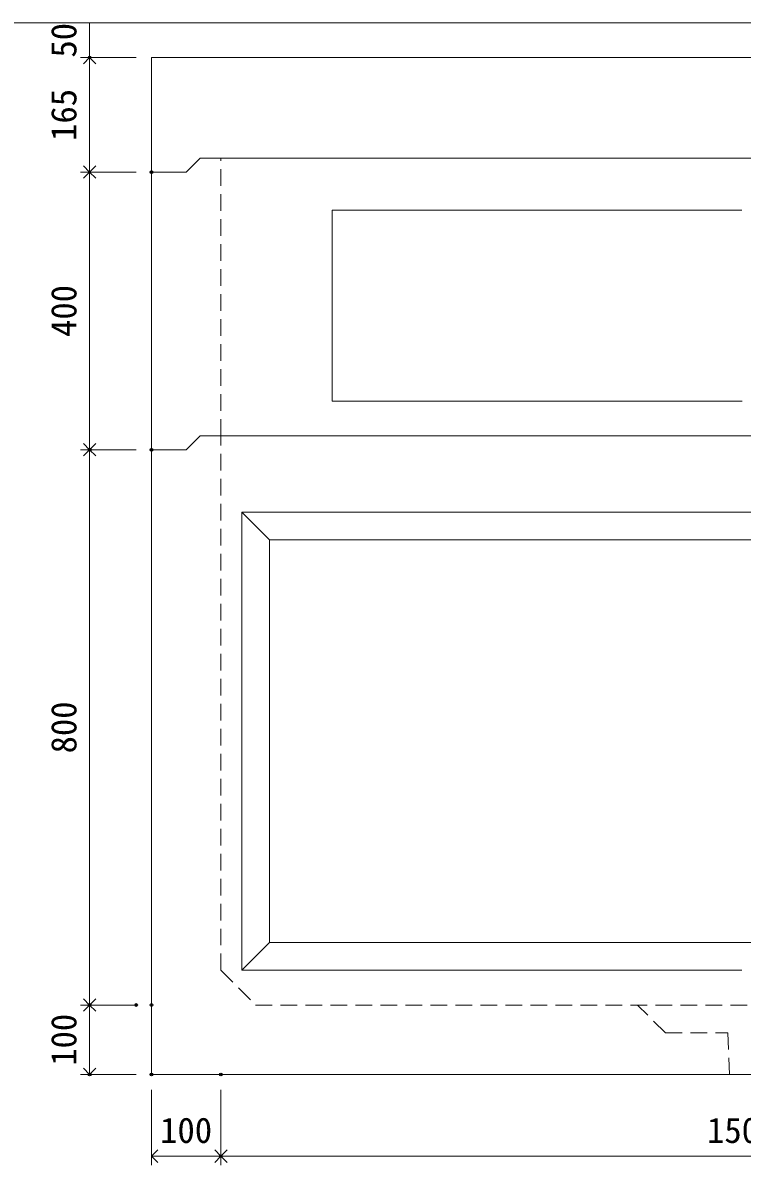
# Model space of a CAD drawing. Units: millimetres, scale not verified. Extents: x -6420 to 6420, y -3035 to 3035.
# Drawn here: x 4365 to 5401, y -1597 to 48 of the extents above; entities that cross this region are included whole.
import ezdxf
from ezdxf.enums import TextEntityAlignment as Align

# ---------------------------------------------------------------- set-up
doc = ezdxf.new("R2010")
doc.units = ezdxf.units.MM
doc.header["$LTSCALE"] = 20
doc.header["$PDMODE"] = 32
doc.header["$PDSIZE"] = 4
doc.linetypes.add('DASHED1', pattern=[1.8, 1.2, -0.6])
doc.linetypes.add('USER2', pattern=[50.8, 31.75, -6.35, 6.35, -6.35])
doc.layers.add('0-1_Defpoints', color=7, linetype='Continuous')
for name, color, linetype, lineweight in [('0-3_gaikei', 7, 'Continuous', 18), ('0-4_kakure', 7, 'DASHED1', 5), ('0-5_sunpou', 7, 'Continuous', 5), ('0-8_uchigawa', 6, 'Continuous', 18), ('0-B_GL', 4, 'Continuous', 18), ('1-2_uchigawa2', 6, 'USER2', 18)]:
    doc.layers.add(name, color=color, linetype=linetype, lineweight=lineweight)
doc.styles.add('ＭＳ ゴシック', font='')
doc.styles.get('ＭＳ ゴシック').set_extended_font_data('MS Gothic')

# ---------------------------------------------------------------- blocks, each defined once
blk = doc.blocks.new('_Open90')
at = {"layer": '0-5_sunpou'}
blk.add_line((0, 0), (-1, 0), dxfattribs=at)
blk.add_lwpolyline([(-0.5, 0.5), (0, 0), (-0.5, -0.5)], dxfattribs=at)
blk = doc.blocks.new('D71')
at = {"layer": '0-1_Defpoints'}
for p in [(7133.24, 2425.17), (7044.21, 2025.17), (7133.24, 2025.17)]:
    blk.add_point(p, dxfattribs=at)
at = {"layer": '0-5_sunpou'}
for p, q in [((7111.24, 2425.17), (7031.21, 2425.17)), ((7044.21, 2407.17), (7044.21, 2043.17)), ((7111.24, 2025.17), (7031.21, 2025.17))]:
    blk.add_line(p, q, dxfattribs=at)
at = {"layer": '0-5_sunpou', "xscale": 18, "yscale": 18}
for p, rotation in [((7044.21, 2425.17), 90), ((7044.21, 2025.17), 270)]:
    blk.add_blockref('_Open90', p, dxfattribs=dict(at, rotation=rotation))
at = {"layer": '0-5_sunpou', "style": 'ＭＳ ゴシック'}
blk.add_text('400', height=36.66, rotation=90, dxfattribs=at).set_placement((7036.21, 2187.67), align=Align.BOTTOM_LEFT)
blk = doc.blocks.new('D50')
at = {"layer": '0-1_Defpoints'}
for p in [(7133.24, 2025.17), (7044.21, 1225.17), (7133.24, 1225.17)]:
    blk.add_point(p, dxfattribs=at)
at = {"layer": '0-5_sunpou'}
for p, q in [((7111.24, 2025.17), (7031.21, 2025.17)), ((7044.21, 2007.17), (7044.21, 1243.17)), ((7111.24, 1225.17), (7031.21, 1225.17))]:
    blk.add_line(p, q, dxfattribs=at)
at = {"layer": '0-5_sunpou', "xscale": 18, "yscale": 18}
for p, rotation in [((7044.21, 2025.17), 90), ((7044.21, 1225.17), 270)]:
    blk.add_blockref('_Open90', p, dxfattribs=dict(at, rotation=rotation))
at = {"layer": '0-5_sunpou', "style": 'ＭＳ ゴシック'}
blk.add_text('800', height=36.66, rotation=90, dxfattribs=at).set_placement((7036.21, 1587.67), align=Align.BOTTOM_LEFT)
blk = doc.blocks.new('D51')
at = {"layer": '0-1_Defpoints'}
for p in [(7111.24, 1225.17), (7044.21, 1125.17), (7133.24, 1125.17)]:
    blk.add_point(p, dxfattribs=at)
at = {"layer": '0-5_sunpou'}
for p, q in [((7089.24, 1225.17), (7031.21, 1225.17)), ((7044.21, 1207.17), (7044.21, 1143.17)), ((7111.24, 1125.17), (7031.21, 1125.17))]:
    blk.add_line(p, q, dxfattribs=at)
at = {"layer": '0-5_sunpou', "xscale": 18, "yscale": 18}
for p, rotation in [((7044.21, 1225.17), 90), ((7044.21, 1125.17), 270)]:
    blk.add_blockref('_Open90', p, dxfattribs=dict(at, rotation=rotation))
at = {"layer": '0-5_sunpou', "style": 'ＭＳ ゴシック'}
blk.add_text('100', height=36.66, rotation=90, dxfattribs=at).set_placement((7036.21, 1137.67), align=Align.BOTTOM_LEFT)
blk = doc.blocks.new('D52')
at = {"layer": '0-1_Defpoints'}
for p in [(7133.24, 1125.17), (7233.24, 1125.17), (7233.24, 1007.46)]:
    blk.add_point(p, dxfattribs=at)
at = {"layer": '0-5_sunpou'}
for p, q in [((7133.24, 1103.17), (7133.24, 994.46)), ((7233.24, 1103.17), (7233.24, 994.46)), ((7151.24, 1007.46), (7215.24, 1007.46))]:
    blk.add_line(p, q, dxfattribs=at)
at = {"layer": '0-5_sunpou', "xscale": 18, "yscale": 18, "rotation": 180}
blk.add_blockref('_Open90', (7133.24, 1007.46), dxfattribs=at)
at = {"layer": '0-5_sunpou', "xscale": 18, "yscale": 18}
blk.add_blockref('_Open90', (7233.24, 1007.46), dxfattribs=at)
at = {"layer": '0-5_sunpou', "style": 'ＭＳ ゴシック'}
blk.add_text('100', height=36.66, dxfattribs=at).set_placement((7145.74, 1015.46), align=Align.BOTTOM_LEFT)
blk = doc.blocks.new('D53')
at = {"layer": '0-1_Defpoints'}
for p in [(7233.24, 1125.17), (8733.24, 1125.17), (8733.24, 1007.46)]:
    blk.add_point(p, dxfattribs=at)
at = {"layer": '0-5_sunpou'}
for p, q in [((7233.24, 1103.17), (7233.24, 994.46)), ((8733.24, 1103.17), (8733.24, 994.46)), ((7251.24, 1007.46), (8715.24, 1007.46))]:
    blk.add_line(p, q, dxfattribs=at)
at = {"layer": '0-5_sunpou', "xscale": 18, "yscale": 18, "rotation": 180}
blk.add_blockref('_Open90', (7233.24, 1007.46), dxfattribs=at)
at = {"layer": '0-5_sunpou', "xscale": 18, "yscale": 18}
blk.add_blockref('_Open90', (8733.24, 1007.46), dxfattribs=at)
at = {"layer": '0-5_sunpou', "style": 'ＭＳ ゴシック'}
blk.add_text('1500', height=36.66, dxfattribs=at).set_placement((7933.24, 1015.46), align=Align.BOTTOM_LEFT)
blk = doc.blocks.new('_Open90_44')
at = {"layer": '0-5_sunpou'}
blk.add_line((0, 0), (-1, 0), dxfattribs=at)
blk.add_lwpolyline([(-0.5, 0.5), (0, 0), (-0.5, -0.5)], dxfattribs=at)
blk = doc.blocks.new('16 5')
at = {"layer": '0-5_sunpou'}
for p, q in [((75.03, 82.5), (-5, 82.5)), ((8, 64.5), (8, -64.5)), ((53.03, -82.5), (-5, -82.5))]:
    blk.add_line(p, q, dxfattribs=at)
at = {"layer": '0-5_sunpou', "xscale": 18, "yscale": 18}
for p, rotation in [((8, 82.5), 90), ((8, -82.5), 270)]:
    blk.add_blockref('_Open90_44', p, dxfattribs=dict(at, rotation=rotation))
at = {"layer": '0-5_sunpou', "style": 'ＭＳ ゴシック'}
blk.add_text('165', height=36.66, rotation=90, dxfattribs=at).set_placement((0, -37.5), align=Align.BOTTOM_LEFT)
blk = doc.blocks.new('5 0')
at = {"layer": '0-5_sunpou'}
for p, q in [((2.73, 37.5), (2.73, -12.5)), ((9.9, -12.5), (-10.27, -12.5))]:
    blk.add_line(p, q, dxfattribs=at)
blk.add_point((2.73, -12.5), dxfattribs=at)
at = {"layer": '0-5_sunpou', "style": 'ＭＳ ゴシック'}
blk.add_text('50', height=36.66, rotation=90, dxfattribs=at).set_placement((-5.27, -12.5), align=Align.BOTTOM_LEFT)

msp = doc.modelspace()

# ---------------------------------------------------------------- linework, layer by layer
at = {"layer": '0-3_gaikei'}
for p, q in [((4550.49, -16.62), (4550.49, -1.62)), ((4550.49, -1.62), (4550.49, -566.62)), ((4550.49, -1.62), (6250.49, -1.62)), ((4550.49, -1.62), (6250.49, -1.62)), ((4550.49, -1.62), (6250.49, -1.62)), ((4550.49, -1.62), (6250.49, -1.62)), ((4550.49, -16.62), (4550.49, -1.62)), ((4550.49, -1.62), (6250.49, -1.62)), ((4620.49, -146.62), (4600.49, -166.62)), ((4620.49, -146.62), (4600.49, -166.62)), ((4620.49, -146.62), (4600.49, -166.62)), ((4620.49, -146.62), (4600.49, -166.62)), ((4620.49, -146.62), (4600.49, -166.62)), ((4620.49, -146.62), (4600.49, -166.62)), ((4620.49, -146.62), (4600.49, -166.62)), ((4620.49, -146.62), (4600.49, -166.62)), ((4620.49, -146.62), (4600.49, -166.62)), ((4620.49, -146.62), (4600.49, -166.62)), ((4620.49, -146.62), (4600.49, -166.62)), ((4620.49, -146.62), (4600.49, -166.62)), ((4620.49, -146.62), (4600.49, -166.62)), ((4620.49, -146.62), (4600.49, -166.62)), ((4620.49, -146.62), (6180.49, -146.62)), ((4620.49, -146.62), (6180.49, -146.62)), ((4620.49, -146.62), (6180.49, -146.62)), ((4620.49, -146.62), (6180.49, -146.62)), ((4620.49, -146.62), (6180.49, -146.62)), ((4620.49, -146.62), (6180.49, -146.62)), ((4620.49, -146.62), (6180.49, -146.62)), ((4620.49, -146.62), (6180.49, -146.62)), ((4620.49, -146.62), (6180.49, -146.62)), ((4620.49, -146.62), (6180.49, -146.62)), ((4620.49, -146.62), (6180.49, -146.62)), ((4620.49, -146.62), (6180.49, -146.62)), ((4620.49, -146.62), (6180.49, -146.62)), ((4620.49, -146.62), (6180.49, -146.62)), ((4550.49, -166.62), (4600.49, -166.62)), ((4550.49, -166.62), (4600.49, -166.62)), ((4550.49, -166.62), (4600.49, -166.62)), ((4550.49, -166.62), (4600.49, -166.62)), ((4550.49, -166.62), (4600.49, -166.62)), ((4550.49, -166.62), (4600.49, -166.62)), ((4550.49, -166.62), (4600.49, -166.62)), ((4550.49, -166.62), (4600.49, -166.62)), ((4550.49, -166.62), (4600.49, -166.62)), ((4550.49, -166.62), (4600.49, -166.62)), ((4550.49, -166.62), (4600.49, -166.62)), ((4550.49, -166.62), (4600.49, -166.62)), ((4550.49, -166.62), (4600.49, -166.62)), ((4550.49, -166.62), (4600.49, -166.62)), ((4620.49, -546.62), (4600.49, -566.62)), ((4620.49, -546.62), (4600.49, -566.62)), ((4620.49, -546.62), (4600.49, -566.62)), ((4620.49, -546.62), (4600.49, -566.62)), ((4620.49, -546.62), (4600.49, -566.62)), ((4620.49, -546.62), (4600.49, -566.62)), ((4620.49, -546.62), (4600.49, -566.62)), ((4620.49, -546.62), (4600.49, -566.62)), ((4620.49, -546.62), (4600.49, -566.62)), ((4620.49, -546.62), (4600.49, -566.62)), ((4620.49, -546.62), (4600.49, -566.62)), ((4620.49, -546.62), (4600.49, -566.62)), ((4620.49, -546.62), (4600.49, -566.62)), ((4620.49, -546.62), (4600.49, -566.62)), ((4620.49, -546.62), (4600.49, -566.62)), ((4620.49, -546.62), (4600.49, -566.62)), ((4620.49, -546.62), (4600.49, -566.62)), ((4620.49, -546.62), (4600.49, -566.62)), ((4620.49, -546.62), (4600.49, -566.62)), ((4620.49, -546.62), (4600.49, -566.62)), ((4620.49, -546.62), (4600.49, -566.62)), ((4620.49, -546.62), (4600.49, -566.62)), ((4620.49, -546.62), (4600.49, -566.62)), ((4620.49, -546.62), (4600.49, -566.62)), ((4620.49, -546.62), (4600.49, -566.62)), ((4620.49, -546.62), (4600.49, -566.62)), ((4620.49, -546.62), (4600.49, -566.62)), ((4620.49, -546.62), (4600.49, -566.62)), ((4620.49, -546.62), (4600.49, -566.62)), ((4620.49, -546.62), (4600.49, -566.62)), ((4620.49, -546.62), (4600.49, -566.62)), ((4620.49, -546.62), (4600.49, -566.62)), ((4620.49, -546.62), (4600.49, -566.62)), ((4620.49, -546.62), (4600.49, -566.62)), ((4620.49, -546.62), (4600.49, -566.62)), ((4620.49, -546.62), (4600.49, -566.62)), ((4620.49, -546.62), (6180.49, -546.62)), ((4620.49, -546.62), (6180.49, -546.62)), ((4620.49, -546.62), (6180.49, -546.62)), ((4620.49, -546.62), (6180.49, -546.62)), ((4620.49, -546.62), (6180.49, -546.62)), ((4620.49, -546.62), (6180.49, -546.62)), ((4620.49, -546.62), (6180.49, -546.62)), ((4620.49, -546.62), (6180.49, -546.62)), ((4620.49, -546.62), (6180.49, -546.62)), ((4620.49, -546.62), (6180.49, -546.62)), ((4620.49, -546.62), (6180.49, -546.62)), ((4620.49, -546.62), (6180.49, -546.62)), ((4620.49, -546.62), (6180.49, -546.62)), ((4620.49, -546.62), (6180.49, -546.62)), ((4620.49, -546.62), (6180.49, -546.62)), ((4620.49, -546.62), (6180.49, -546.62)), ((4620.49, -546.62), (6180.49, -546.62)), ((4620.49, -546.62), (6180.49, -546.62)), ((4620.49, -546.62), (6180.49, -546.62)), ((4620.49, -546.62), (6180.49, -546.62)), ((4620.49, -546.62), (6180.49, -546.62)), ((4620.49, -546.62), (6180.49, -546.62)), ((4620.49, -546.62), (6180.49, -546.62)), ((4620.49, -546.62), (6180.49, -546.62)), ((4620.49, -546.62), (6180.49, -546.62)), ((4620.49, -546.62), (6180.49, -546.62)), ((4620.49, -546.62), (6180.49, -546.62)), ((4620.49, -546.62), (6180.49, -546.62)), ((4620.49, -546.62), (6180.49, -546.62)), ((4620.49, -546.62), (6180.49, -546.62)), ((4620.49, -546.62), (6180.49, -546.62)), ((4620.49, -546.62), (6180.49, -546.62)), ((4620.49, -546.62), (6180.49, -546.62)), ((4620.49, -546.62), (6180.49, -546.62)), ((4620.49, -546.62), (6180.49, -546.62)), ((4620.49, -546.62), (6180.49, -546.62)), ((4550.49, -566.62), (4600.49, -566.62)), ((4550.49, -566.62), (4600.49, -566.62)), ((4550.49, -566.62), (4600.49, -566.62)), ((4550.49, -566.62), (4600.49, -566.62)), ((4550.49, -566.62), (4600.49, -566.62)), ((4550.49, -566.62), (4600.49, -566.62)), ((4550.49, -566.62), (4600.49, -566.62)), ((4550.49, -566.62), (4600.49, -566.62)), ((4550.49, -566.62), (4600.49, -566.62)), ((4550.49, -566.62), (4600.49, -566.62)), ((4550.49, -566.62), (4600.49, -566.62)), ((4550.49, -566.62), (4600.49, -566.62)), ((4550.49, -566.62), (4600.49, -566.62)), ((4550.49, -566.62), (4600.49, -566.62)), ((4550.49, -566.62), (4600.49, -566.62)), ((4550.49, -566.62), (4600.49, -566.62)), ((4550.49, -566.62), (4600.49, -566.62)), ((4550.49, -566.62), (4600.49, -566.62)), ((4550.49, -566.62), (4600.49, -566.62)), ((4550.49, -566.62), (4600.49, -566.62)), ((4550.49, -566.62), (4600.49, -566.62)), ((4550.49, -566.62), (4600.49, -566.62)), ((4550.49, -566.62), (4600.49, -566.62)), ((4550.49, -566.62), (4550.49, -1466.62)), ((4550.49, -566.62), (4600.49, -566.62)), ((4550.49, -566.62), (4600.49, -566.62)), ((4550.49, -566.62), (4600.49, -566.62)), ((4550.49, -566.62), (4600.49, -566.62)), ((4550.49, -566.62), (4600.49, -566.62)), ((4550.49, -566.62), (4600.49, -566.62)), ((4550.49, -566.62), (4600.49, -566.62)), ((4550.49, -566.62), (4600.49, -566.62)), ((4550.49, -566.62), (4600.49, -566.62)), ((4550.49, -566.62), (4600.49, -566.62)), ((4550.49, -566.62), (4600.49, -566.62)), ((4550.49, -566.62), (4600.49, -566.62)), ((4550.49, -566.62), (4600.49, -566.62)), ((4550.49, -1466.62), (6250.49, -1466.62))]:
    msp.add_line(p, q, dxfattribs=at)
at = {"layer": '0-4_kakure'}
for p, q in [((4650.49, -546.62), (4650.49, -146.62)), ((4650.49, -1316.62), (4650.49, -546.62)), ((4650.49, -1316.62), (4700.49, -1366.62)), ((4700.49, -1366.62), (6100.49, -1366.62)), ((5290.49, -1406.62), (5250.49, -1366.62)), ((5290.49, -1406.62), (5380.49, -1406.62)), ((5380.49, -1406.62), (5382.99, -1466.62))]:
    msp.add_line(p, q, dxfattribs=at)
at = {"layer": '0-8_uchigawa'}
for p, q in [((4680.49, -656.62), (5400.49, -656.62)), ((4680.49, -656.62), (4680.49, -1316.62)), ((4720.49, -696.62), (4680.49, -656.62)), ((6120.49, -656.62), (5400.49, -656.62)), ((4720.49, -696.62), (4720.49, -1276.62)), ((4720.49, -696.62), (5400.49, -696.62)), ((4720.49, -696.62), (5400.49, -696.62)), ((6080.49, -696.62), (5400.49, -696.62)), ((4720.49, -1276.62), (4680.49, -1316.62)), ((4720.49, -1276.62), (5400.49, -1276.62)), ((4680.49, -1316.62), (5400.49, -1316.62))]:
    msp.add_line(p, q, dxfattribs=at)
msp.add_lwpolyline([(5400.49, -1276.62), (6080.49, -1276.62), (6120.49, -1316.62)], dxfattribs=at)
at = {"layer": '0-B_GL'}
msp.add_line((-1739.51, 48.38), (6420.49, 48.38), dxfattribs=at)
at = {"layer": '1-2_uchigawa2'}
for p, q in [((4810.49, -221.62), (5400.49, -221.62)), ((4810.49, -221.62), (4810.49, -496.62)), ((4810.49, -496.62), (5401.02, -496.62))]:
    msp.add_line(p, q, dxfattribs=at)

# ---------------------------------------------------------------- block references
at = {"layer": '0-5_sunpou'}
for name, p in [('5 0', (4458.73, 10.88)), ('16 5', (4453.46, -84.12)), ('D71', (-2582.75, -2591.78)), ('D50', (-2582.75, -2591.78)), ('D51', (-2582.75, -2591.78)), ('D52', (-2582.75, -2591.78)), ('D53', (-2582.75, -2591.78))]:
    msp.add_blockref(name, p, dxfattribs=at)

doc.saveas('drawing.dxf')
